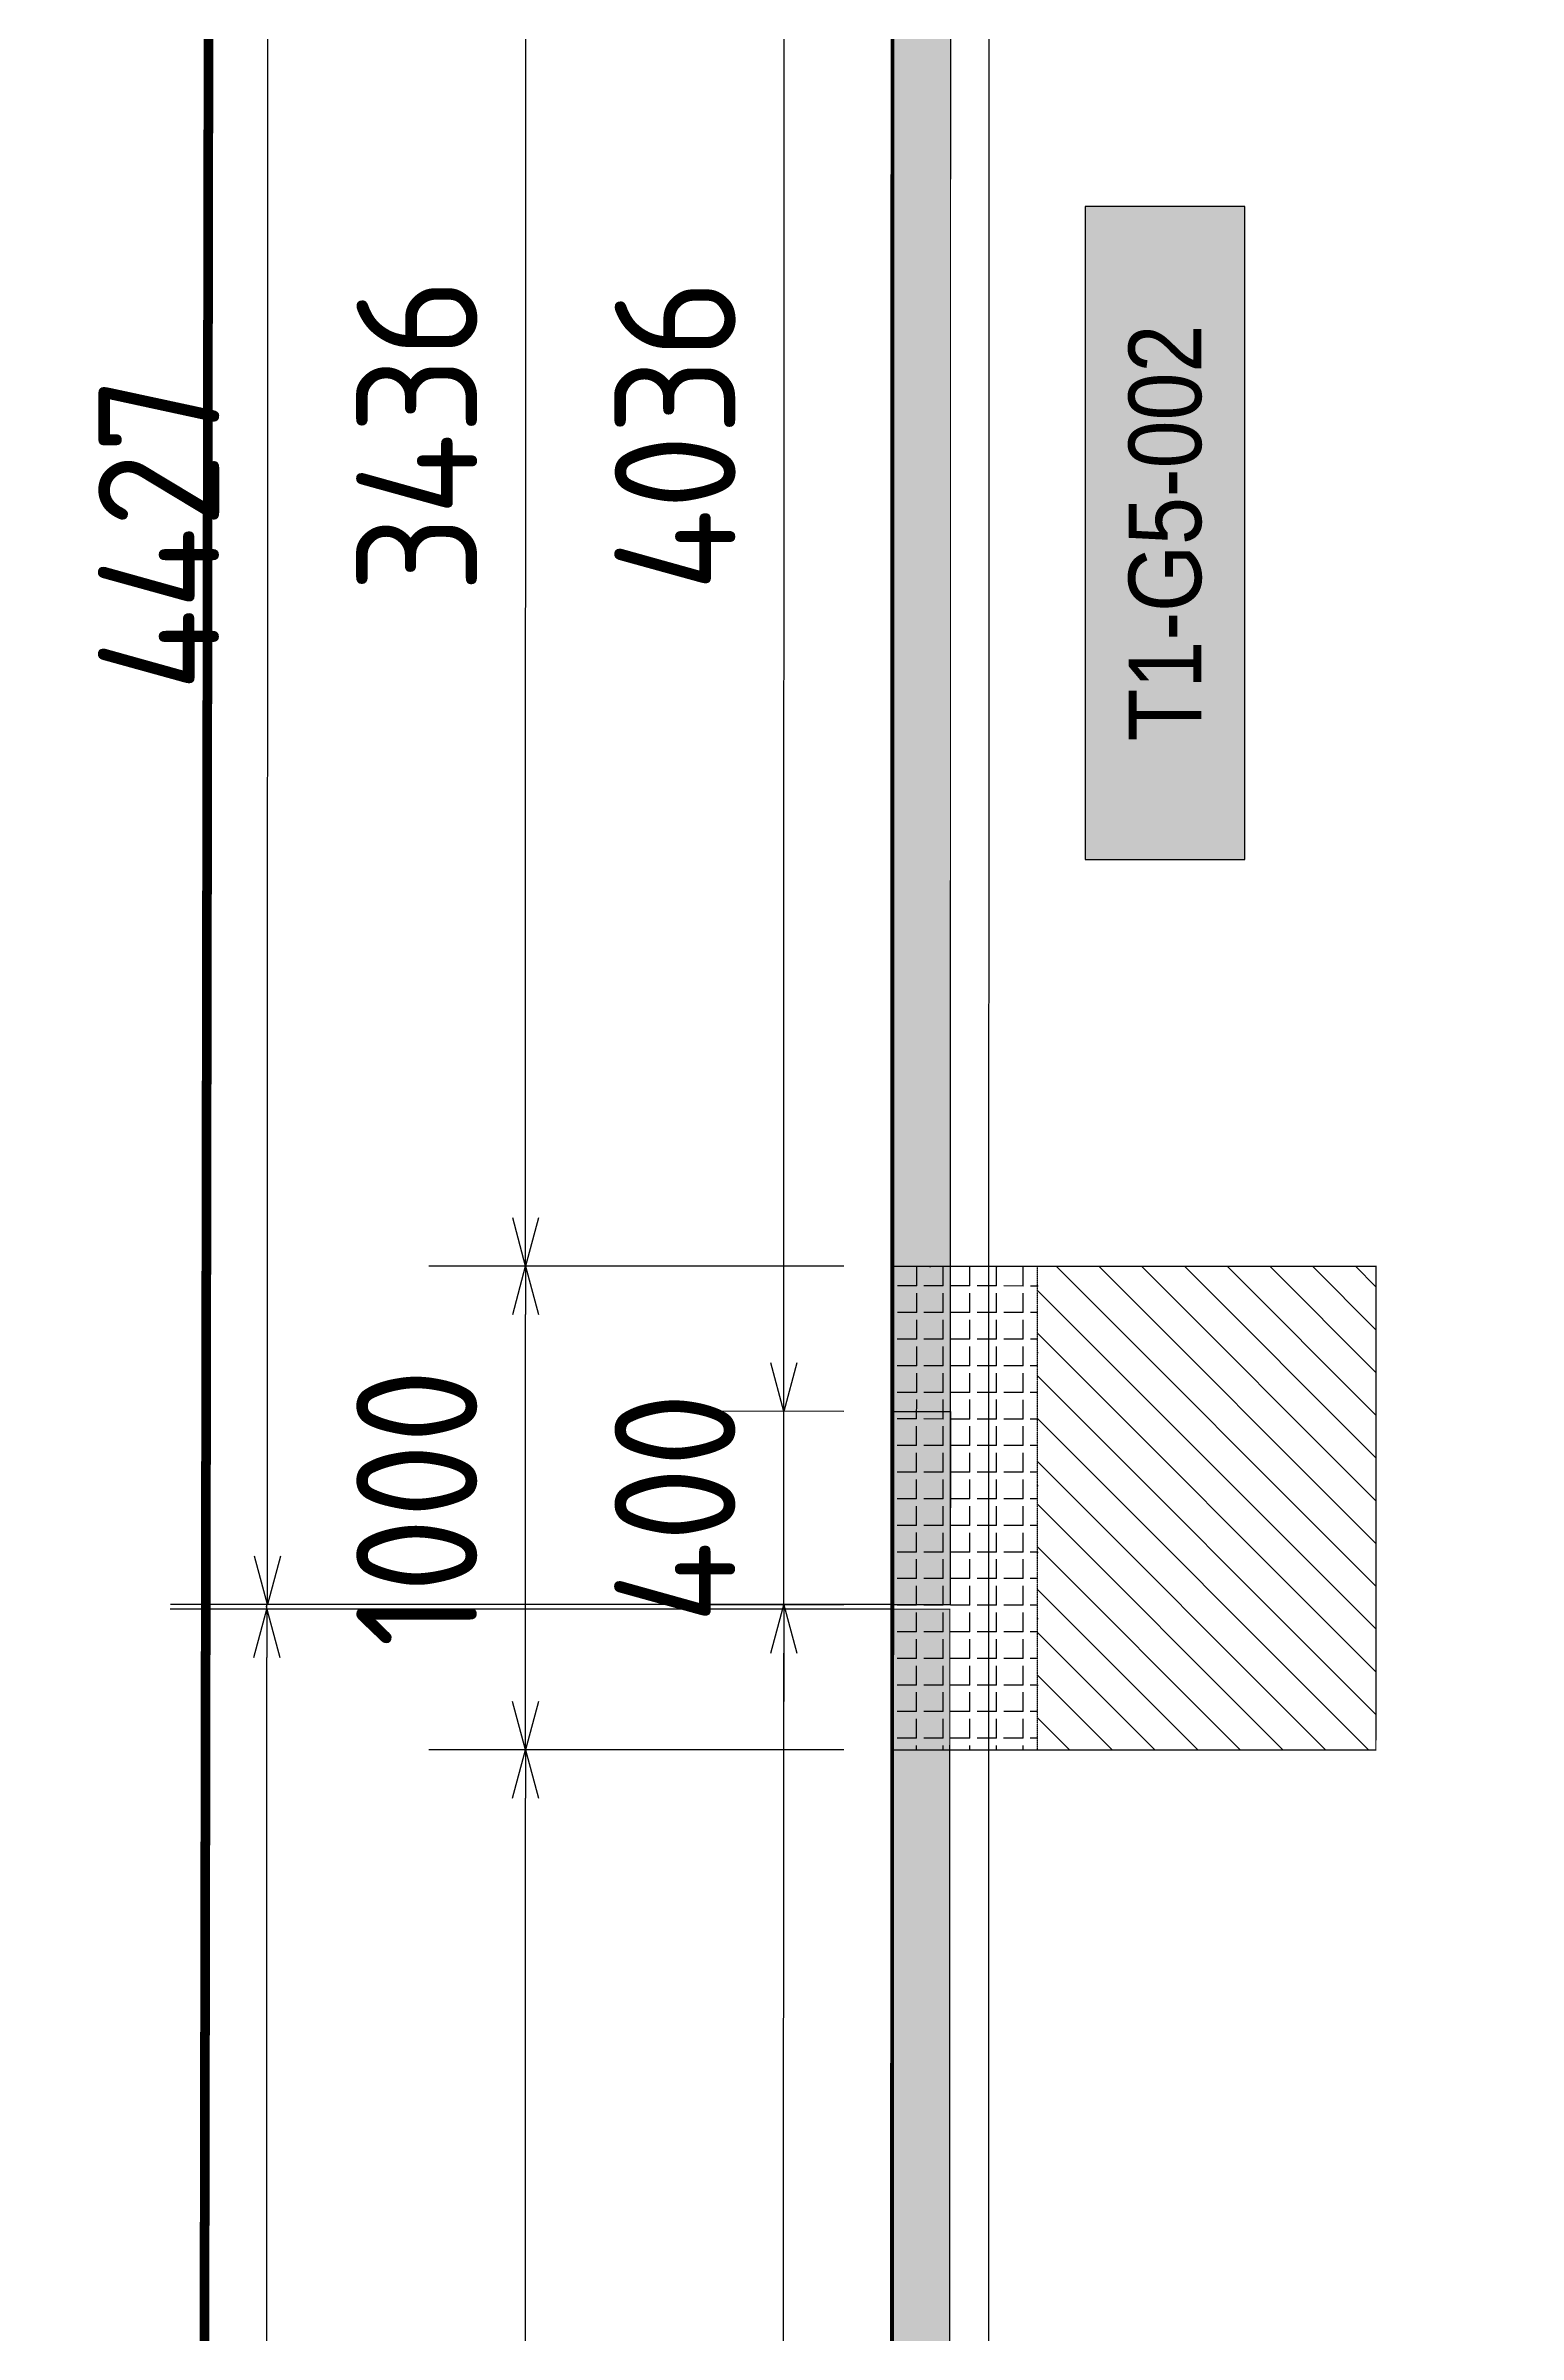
# Model space of a CAD drawing. Header units: centimetres. Extents: x -6122352 to 4157695, y -1694241 to 1947892.
# Drawn here: x 27705 to 30750, y -167447 to -162716 of the extents above; entities that cross this region are included whole.
import ezdxf
from ezdxf.enums import TextEntityAlignment as Align

# ---------------------------------------------------------------- set-up
doc = ezdxf.new("R2010")
doc.units = ezdxf.units.CM
doc.header["$MEASUREMENT"] = 0
doc.header["$PDMODE"] = 66
doc.header["$PDSIZE"] = 100
doc.linetypes.add('DASHED2', pattern=[0.375, 0.25, -0.125])
doc.layers.add('23585-XR-AR-DAMAC PLOT LIMITS$0$1-End units', color=7, linetype='Continuous', lineweight=5, true_color=0xf8991e)
doc.layers.add('23585-XR-AR-DAMAC PLOT LIMITS$0$1-Open Space', color=7, linetype='Continuous', lineweight=5, true_color=0x90cf5a)
for name, color, linetype in [('@MI-MEP', 7, 'Continuous'), ('@MI-REF LAYER', 7, 'Continuous'), ('@MI-TYPE-01', 30, 'Continuous'), ('PANEL-TAGS', 7, 'Continuous')]:
    doc.layers.add(name, color=color, linetype=linetype)
doc.layers.add('A-ANNO-TEXT', color=3, linetype='Continuous', lineweight=25)
doc.styles.add('PANELTAG_STYLE', font='arial.ttf')
doc.styles.add('Schueco-BEMSTIL', font='isocpeur.ttf', dxfattribs={"width": 0.9})
doc.dimstyles.new('MI- JWC-TXT-2.5 MM', dxfattribs={"dimscale": 1.5, "dimtxt": 2.5, "dimasz": 1, "dimexe": 2, "dimexo": 1, "dimgap": 1, "dimtad": 1, "dimdec": 0, "dimdsep": 46, "dimtxsty": 'Schueco-BEMSTIL', "dimblk": 'OPEN30', "dimcen": 0, "dimdle": 2, "dimclrd": 140, "dimclre": 8, "dimclrt": 40, "dimadec": 0, "dimazin": 2, "dimtfac": 1, "dimtdec": 0, "dimtix": 1, "dimtmove": 2, "dimatfit": 3, "dimldrblk": 'OPEN', "dimfxl": 2, "dimlwd": -1, "dimlwe": -1, "dimarcsym": 0})

# ---------------------------------------------------------------- blocks, each defined once
blk = doc.blocks.new('23585-XR-AR-BOUNDARY WALLS AND SETBACKS')
at = {"layer": '@MI-TYPE-01'}
blk.add_lwpolyline([(496522.9014, 2768816.896), (496540.5227, 2768800.7499), (496546.5698, 2768807.3495), (496548.6301, 2768809.5979)], dxfattribs=at)
blk.add_lwpolyline([(496522.7663, 2768816.7485), (496540.535, 2768800.4673), (496546.7172, 2768807.2143), (496548.6424, 2768809.3153), (496567.8869, 2768791.6811, -0.000695), (496567.9855, 2768791.862)], format="xyb", dxfattribs=at)
blk = doc.blocks.new('A$C9d9485f6')
at = {"layer": 'A-ANNO-TEXT', "rotation": 312.4881850805905}
blk.add_blockref('23585-XR-AR-BOUNDARY WALLS AND SETBACKS', (-2377088.5348, -1504219.2521), dxfattribs=at)
blk = doc.blocks.new('23585-XR-AR-DAMAC PLOT LIMITS')
at = {"layer": '23585-XR-AR-DAMAC PLOT LIMITS$0$1-End units', "color": 251, "true_color": 0x636466}
blk.add_lwpolyline([(496546.6435, 2768807.2819), (496540.4613, 2768800.5349), (496522.7663, 2768816.7485), (496528.9495, 2768823.4969)], close=True, dxfattribs=at)
at = {"layer": '23585-XR-AR-DAMAC PLOT LIMITS$0$1-Open Space', "color": 251, "true_color": 0x636466}
blk.add_lwpolyline([(496546.6435, 2768807.2819), (496548.5687, 2768809.3829), (496567.8869, 2768791.6811), (496567.4747, 2768790.9189), (496561.8047, 2768789.0107, 0.008585), (496545.5431, 2768796.2463), (496542.7337, 2768797.4295, 0.002468), (496538.0041, 2768799.3807, 0.002036), (496526.7415, 2768803.9017), (496528.9801, 2768809.5705), (496523.3059, 2768811.8093), (496521.0673, 2768806.1393), (496521.0575, 2768806.1431), (496519.4407, 2768813.1193), (496522.7663, 2768816.7485), (496540.4613, 2768800.5349)], format="xyb", close=True, dxfattribs=at)
blk = doc.blocks.new('A$Cf093b529')
at = {"layer": 'A-ANNO-TEXT'}
blk.add_blockref('23585-XR-AR-DAMAC PLOT LIMITS', (-495391.9901, -2768603.4419), dxfattribs=at)
blk = doc.blocks.new('A$C0a111004')
at = {"color": 1, "true_color": 0xeb0000, "const_width": 0.008}
blk.add_lwpolyline([(18.3021, 0.0001), (21.1518, 0), (30.3028, 0), (30.3027, -23.9999), (21.1499, -24), (15.1498, -23.9999), (9.1499, -23.9998), (-0.0001, -23.9999), (0, 0), (9.1501, 0.0001), (15.1501, 0.0001)], close=True, dxfattribs=at)
blk = doc.blocks.new('A$Cd3abcad4')
at = {"color": 1, "true_color": 0xeb0000, "const_width": 0.008}
blk.add_lwpolyline([(18.3021, 0.0001), (21.1518, 0), (30.3028, 0), (30.3027, -23.9999), (21.1499, -24), (15.1498, -23.9999), (9.1499, -23.9998), (-0.0001, -23.9999), (0, 0), (9.1501, 0.0001), (15.1501, 0.0001)], close=True, dxfattribs=at)
blk = doc.blocks.new('RCC COPING')
at = {"layer": '@MI-TYPE-01', "transparency": 33554679}
h = blk.add_hatch(color=8, dxfattribs=at)
h.dxf.hatch_style = 1
h.paths.add_polyline_path([(60, 200), (-60, 200), (-60, -200), (60, -200)])
at = {"layer": '@MI-TYPE-01', "color": 30}
blk.add_lwpolyline([(-60, 200), (60, 200), (60, -200), (-60, -200)], close=True, dxfattribs=at)
blk = doc.blocks.new('_Open30')
at = {"color": 0, "linetype": 'ByBlock', "lineweight": -2}
for p, q in [((-1, 0.268), (0, 0)), ((0, 0), (-1, -0.268)), ((0, 0), (-1, 0))]:
    blk.add_line(p, q, dxfattribs=at)
blk = doc.blocks.new('*D1080')
at = {"layer": '@MI-TYPE-01', "color": 8, "transparency": 16777216}
for p, q in [((29355.3, -165939.4), (29030.9, -165939.3)), ((29354.5, -169975.4), (29030.2, -169975.3))]:
    blk.add_line(p, q, dxfattribs=at)
at = {"layer": '@MI-TYPE-01', "color": 140, "transparency": 16777216}
blk.add_line((29230.2, -169875.4), (29230.9, -166039.4), dxfattribs=at)
at = {"layer": 'Defpoints', "color": 0, "transparency": 16777216}
for p in [(29230.9, -165939.4), (29455.3, -165939.4), (29454.5, -169975.4)]:
    blk.add_point(p, dxfattribs=at)
at = {"layer": '@MI-TYPE-01', "color": 140, "transparency": 16777216, "xscale": 100, "yscale": 100, "zscale": 100}
for p, rotation in [((29230.9, -165939.4), 89.98984397145429), ((29230.2, -169975.4), 269.9898439714543)]:
    blk.add_blockref('_Open30', p, dxfattribs=dict(at, rotation=rotation))
at = {"layer": '@MI-TYPE-01', "color": 40, "transparency": 16777216, "insert": (29005.5, -167957.3), "char_height": 250, "attachment_point": 5, "rotation": 89.9898, "style": 'Schueco-BEMSTIL'}
blk.add_mtext('4036', dxfattribs=at)
blk = doc.blocks.new('_Open')
at = {"color": 0, "linetype": 'ByBlock', "lineweight": -2}
for p, q in [((-1, 0.2), (0, 0)), ((-1, -0.2), (0, 0)), ((0, 0), (-1, 0))]:
    blk.add_line(p, q, dxfattribs=at)
blk = doc.blocks.new('*D1081')
at = {"layer": '@MI-TYPE-01', "color": 140, "transparency": 16777216}
for p, q in [((29231, -165439.4), (29231, -165339.4)), ((29230.9, -165939.4), (29230.9, -165539.4)), ((29230.9, -166039.4), (29230.8, -166139.4))]:
    blk.add_line(p, q, dxfattribs=at)
at = {"layer": '@MI-TYPE-01', "color": 8, "transparency": 16777216}
for p, q in [((29355.3, -165539.4), (29030.9, -165539.3)), ((29355.3, -165939.4), (29030.9, -165939.3))]:
    blk.add_line(p, q, dxfattribs=at)
at = {"layer": 'Defpoints', "color": 0, "transparency": 16777216}
for p in [(29230.9, -165539.4), (29455.3, -165539.4), (29455.3, -165939.4)]:
    blk.add_point(p, dxfattribs=at)
at = {"layer": '@MI-TYPE-01', "color": 140, "transparency": 16777216, "xscale": 100, "yscale": 100, "zscale": 100}
for p, rotation in [((29230.9, -165539.4), 269.9898439714543), ((29230.9, -165939.4), 89.98984397145429)]:
    blk.add_blockref('_Open30', p, dxfattribs=dict(at, rotation=rotation))
at = {"layer": '@MI-TYPE-01', "color": 40, "transparency": 16777216, "insert": (29005.9, -165739.3), "char_height": 250, "attachment_point": 5, "rotation": 89.9898, "style": 'Schueco-BEMSTIL'}
blk.add_mtext('400', dxfattribs=at)
blk = doc.blocks.new('*D1082')
at = {"layer": '@MI-TYPE-01', "color": 8, "transparency": 16777216}
for p, q in [((29356, -161503.4), (29031.7, -161503.3)), ((29355.3, -165539.4), (29030.9, -165539.3))]:
    blk.add_line(p, q, dxfattribs=at)
at = {"layer": '@MI-TYPE-01', "color": 140, "transparency": 16777216}
blk.add_line((29231, -165439.4), (29231.6, -161603.4), dxfattribs=at)
at = {"layer": 'Defpoints', "color": 0, "transparency": 16777216}
for p in [(29231.7, -161503.4), (29456, -161503.4), (29455.3, -165539.4)]:
    blk.add_point(p, dxfattribs=at)
at = {"layer": '@MI-TYPE-01', "color": 140, "transparency": 16777216, "xscale": 100, "yscale": 100, "zscale": 100}
for p, rotation in [((29231.7, -161503.4), 89.98984397145429), ((29230.9, -165539.4), 269.9898439714543)]:
    blk.add_blockref('_Open30', p, dxfattribs=dict(at, rotation=rotation))
at = {"layer": '@MI-TYPE-01', "color": 40, "transparency": 16777216, "insert": (29006.3, -163521.3), "char_height": 250, "attachment_point": 5, "rotation": 89.9898, "style": 'Schueco-BEMSTIL'}
blk.add_mtext('4036', dxfattribs=at)
blk = doc.blocks.new('T1-FOOTING')
at = {"transparency": 33554679}
h = blk.add_hatch(dxfattribs=at)
h.set_pattern_fill('ANGLE', color=256, scale=500)
h.set_pattern_definition([(0, (0, 0), (0, 137.5), [100, -37.5]), (90, (0, 0), (-137.5, 8e-15), [100, -37.5])])
h.paths.add_polyline_path([(-500, -300), (500, -300), (500, 0), (-500, 0)])
h.paths.add_polyline_path([(-499.75, -299.75), (499.75, -299.75), (499.75, -0.25), (-499.75, -0.25)], flags=16)
h = blk.add_hatch(dxfattribs=at)
h.set_pattern_fill('ANGLE', color=8, scale=200)
h.set_pattern_definition([(0, (0, 0), (0, 55), [40, -15]), (90, (0, 0), (-55, 3e-15), [40, -15])])
h.paths.add_polyline_path([(500, -300), (500, 0), (-500, 0), (-500, -300)])
h = blk.add_hatch(dxfattribs=at)
h.set_pattern_fill('ANSI31', color=8, scale=500)
h.paths.add_polyline_path([(500, -1000), (500, -300), (-500, -300), (-500, -1000)])
at = {"layer": '@MI-TYPE-01', "color": 240, "linetype": 'DASHED2', "true_color": 0xed1f24}
blk.add_line((-500, -300), (500, -300), dxfattribs=at)
at = {"layer": '@MI-TYPE-01', "color": 240, "true_color": 0xed1f24, "const_width": 2.5}
blk.add_lwpolyline([(-500, 0), (500, 0), (500, -1000), (-500, -1000)], close=True, dxfattribs=at)
blk = doc.blocks.new('*D1089')
at = {"layer": '@MI-TYPE-01', "color": 8, "transparency": 16777216}
for p, q in [((29355.2, -166239.4), (28497, -166239.2)), ((29354.6, -169675.4), (28496.4, -169675.2))]:
    blk.add_line(p, q, dxfattribs=at)
at = {"layer": '@MI-TYPE-01', "color": 140, "transparency": 16777216}
blk.add_line((28696.5, -169575.3), (28697, -166339.3), dxfattribs=at)
at = {"layer": 'Defpoints', "color": 0, "transparency": 16777216}
for p in [(28697, -166239.3), (29455.2, -166239.4), (29454.6, -169675.4)]:
    blk.add_point(p, dxfattribs=at)
at = {"layer": '@MI-TYPE-01', "color": 140, "transparency": 16777216, "xscale": 100, "yscale": 100, "zscale": 100}
for p, rotation in [((28697, -166239.3), 89.98984397145429), ((28696.4, -169675.3), 269.9898439714543)]:
    blk.add_blockref('_Open30', p, dxfattribs=dict(at, rotation=rotation))
at = {"layer": '@MI-TYPE-01', "color": 40, "transparency": 16777216, "insert": (28471.7, -167957.2), "char_height": 250, "attachment_point": 5, "rotation": 89.9898, "style": 'Schueco-BEMSTIL'}
blk.add_mtext('3436', dxfattribs=at)
blk = doc.blocks.new('*D1090')
at = {"layer": '@MI-TYPE-01', "color": 8, "transparency": 16777216}
for p, q in [((29355.4, -165239.4), (28497.2, -165239.2)), ((29355.2, -166239.4), (28497, -166239.2))]:
    blk.add_line(p, q, dxfattribs=at)
at = {"layer": '@MI-TYPE-01', "color": 140, "transparency": 16777216}
blk.add_line((28697.1, -166139.3), (28697.2, -165339.3), dxfattribs=at)
at = {"layer": 'Defpoints', "color": 0, "transparency": 16777216}
for p in [(28697.2, -165239.3), (29455.4, -165239.4), (29455.2, -166239.4)]:
    blk.add_point(p, dxfattribs=at)
at = {"layer": '@MI-TYPE-01', "color": 140, "transparency": 16777216, "xscale": 100, "yscale": 100, "zscale": 100}
for p, rotation in [((28697.2, -165239.3), 89.98984397145429), ((28697, -166239.3), 269.9898439714543)]:
    blk.add_blockref('_Open30', p, dxfattribs=dict(at, rotation=rotation))
at = {"layer": '@MI-TYPE-01', "color": 40, "transparency": 16777216, "insert": (28472.1, -165739.2), "char_height": 250, "attachment_point": 5, "rotation": 89.9898, "style": 'Schueco-BEMSTIL'}
blk.add_mtext('1000', dxfattribs=at)
blk = doc.blocks.new('*D1091')
at = {"layer": '@MI-TYPE-01', "color": 8, "transparency": 16777216}
for p, q in [((29356, -161803.4), (28497.8, -161803.2)), ((29355.4, -165239.4), (28497.2, -165239.2))]:
    blk.add_line(p, q, dxfattribs=at)
at = {"layer": '@MI-TYPE-01', "color": 140, "transparency": 16777216}
blk.add_line((28697.2, -165139.3), (28697.8, -161903.3), dxfattribs=at)
at = {"layer": 'Defpoints', "color": 0, "transparency": 16777216}
for p in [(28697.8, -161803.3), (29456, -161803.4), (29455.4, -165239.4)]:
    blk.add_point(p, dxfattribs=at)
at = {"layer": '@MI-TYPE-01', "color": 140, "transparency": 16777216, "xscale": 100, "yscale": 100, "zscale": 100}
for p, rotation in [((28697.8, -161803.3), 89.98984397145429), ((28697.2, -165239.3), 269.9898439714543)]:
    blk.add_blockref('_Open30', p, dxfattribs=dict(at, rotation=rotation))
at = {"layer": '@MI-TYPE-01', "color": 40, "transparency": 16777216, "insert": (28472.5, -163521.2), "char_height": 250, "attachment_point": 5, "rotation": 89.9898, "style": 'Schueco-BEMSTIL'}
blk.add_mtext('3436', dxfattribs=at)
blk = doc.blocks.new('*D1096')
at = {"layer": '@MI-TYPE-01', "color": 8, "transparency": 16777216}
for p, q in [((29354.2, -165948.4), (27962.1, -165948.1)), ((29354.5, -170375.6), (27961.4, -170375.4))]:
    blk.add_line(p, q, dxfattribs=at)
at = {"layer": '@MI-TYPE-01', "color": 140, "transparency": 16777216}
blk.add_line((28161.4, -170275.4), (28162.1, -166048.2), dxfattribs=at)
at = {"layer": 'Defpoints', "color": 0, "transparency": 16777216}
for p in [(28162.1, -165948.2), (29454.2, -165948.4), (29454.5, -170375.6)]:
    blk.add_point(p, dxfattribs=at)
at = {"layer": '@MI-TYPE-01', "color": 140, "transparency": 16777216, "xscale": 100, "yscale": 100, "zscale": 100}
for p, rotation in [((28162.1, -165948.2), 89.98984397145429), ((28161.4, -170375.4), 269.9898439714543)]:
    blk.add_blockref('_Open30', p, dxfattribs=dict(at, rotation=rotation))
at = {"layer": '@MI-TYPE-01', "color": 40, "transparency": 16777216, "insert": (27936.7, -168161.8), "char_height": 250, "attachment_point": 5, "rotation": 89.9898, "style": 'Schueco-BEMSTIL'}
blk.add_mtext('4427', dxfattribs=at)
blk = doc.blocks.new('*D1097')
at = {"layer": '@MI-TYPE-01', "color": 8, "transparency": 16777216}
for p, q in [((29356, -161512.4), (27964, -161512.1)), ((29355.3, -165939), (27963.2, -165938.8))]:
    blk.add_line(p, q, dxfattribs=at)
at = {"layer": '@MI-TYPE-01', "color": 140, "transparency": 16777216}
blk.add_line((28163.2, -165838.8), (28164, -161612.2), dxfattribs=at)
at = {"layer": 'Defpoints', "color": 0, "transparency": 16777216}
for p in [(28164, -161512.2), (29456, -161512.4), (29455.3, -165939)]:
    blk.add_point(p, dxfattribs=at)
at = {"layer": '@MI-TYPE-01', "color": 140, "transparency": 16777216, "xscale": 100, "yscale": 100, "zscale": 100}
for p, rotation in [((28164, -161512.2), 89.98984397145429), ((28163.2, -165938.8), 269.9898439714543)]:
    blk.add_blockref('_Open30', p, dxfattribs=dict(at, rotation=rotation))
at = {"layer": '@MI-TYPE-01', "color": 40, "transparency": 16777216, "insert": (27938.6, -163725.5), "char_height": 250, "attachment_point": 5, "rotation": 89.9898, "style": 'Schueco-BEMSTIL'}
blk.add_mtext('4427', dxfattribs=at)
blk = doc.blocks.new('*D3568')
at = {"layer": '@MI-TYPE-01', "color": 8, "transparency": 16777216}
for p, q in [((29454.3, -165939), (28160.1, -165938.8)), ((29453.2, -165948.4), (28160.1, -165948.2))]:
    blk.add_line(p, q, dxfattribs=at)
at = {"layer": '@MI-TYPE-01', "color": 140, "transparency": 16777216}
blk.add_line((28162.1, -165947.2), (28162.1, -165939.8), dxfattribs=at)
at = {"layer": 'Defpoints', "color": 0, "transparency": 16777216}
for p in [(28162.1, -165938.8), (29454.2, -165948.4), (29455.3, -165939)]:
    blk.add_point(p, dxfattribs=at)
at = {"layer": '@MI-TYPE-01', "color": 140, "transparency": 16777216}
for p, rotation in [((28162.1, -165938.8), 89.98984397145429), ((28162.1, -165948.2), 269.9898439714543)]:
    blk.add_blockref('_Open30', p, dxfattribs=dict(at, rotation=rotation))
at = {"layer": '@MI-TYPE-01', "color": 40, "transparency": 16777216, "insert": (28159.9, -165943.5), "char_height": 2.5, "attachment_point": 5, "rotation": 89.9898, "style": 'Schueco-BEMSTIL'}
blk.add_mtext('9', dxfattribs=at)
blk = doc.blocks.new('PANELTAG')
at = {"layer": 'PANEL-TAGS', "color": 1}
blk.add_lwpolyline([(-13.5, -3.3), (13.5, -3.3), (13.5, 3.3), (-13.5, 3.3)], close=True, dxfattribs=at)
at = {"layer": 'PANEL-TAGS', "color": 40, "true_color": 0xffd700}
blk.add_solid([(-13.5, -3.3), (13.5, -3.3), (-13.5, 3.3), (13.5, 3.3)], dxfattribs=at)
at = {"layer": 'PANEL-TAGS', "color": 5, "style": 'PANELTAG_STYLE', "width": 0.85}
blk.add_attdef('TAGNO', text='', height=3, dxfattribs=at).set_placement((0, 0), align=Align.MIDDLE)

msp = doc.modelspace()

# ---------------------------------------------------------------- hatches: boundary and pattern name
at = {"layer": '@MI-TYPE-01'}
h = msp.add_hatch(color=256, dxfattribs=at)
h.dxf.hatch_style = 1
h.paths.add_polyline_path([(29452.62035, -174812.72166), (29453.40506, -170385.72173), (29573.40506, -170385.743), (29572.62035, -174812.74293)])
h.paths.add_polyline_path([(29453.40689, -170375.39782), (29454.1916, -165948.39789), (29574.1916, -165948.41916), (29573.40689, -170375.41909)])
h.paths.add_polyline_path([(29455.25469, -165939.39808), (29456.0394, -161512.39815), (29576.0394, -161512.41942), (29575.25469, -165939.41935)])
h.paths.add_polyline_path([(29454.97951, -161503.39796), (29455.85002, -156597.65092), (29575.85002, -156597.67219), (29574.97951, -161503.41923)])

# ---------------------------------------------------------------- linework, layer by layer
at = {"layer": '@MI-REF LAYER', "color": 1, "const_width": 20}
msp.add_lwpolyline([(29252.63035, -150873.14512), (28056.17481, -154308.95485), (28032.93905, -167566.72787), (27634.65186, -167569.12582), (28032.93905, -167566.72787), (28050.89719, -170783.47451), (29553.70279, -174613.74142)], dxfattribs=at)
at = {"layer": '@MI-TYPE-01', "const_width": 2.5}
for points in [[(29455.25469, -165939.39808), (29456.0394, -161512.39815), (29576.0394, -161512.41942), (29575.25469, -165939.41935)], [(29453.40689, -170375.39782), (29454.1916, -165948.39789), (29574.1916, -165948.41916), (29573.40689, -170375.41909)]]:
    msp.add_lwpolyline(points, close=True, dxfattribs=at)

# ---------------------------------------------------------------- block references
at = {"layer": '@MI-MEP', "color": 10, "xscale": 1000, "yscale": 1000, "zscale": 1000, "rotation": 179.9901263953543}
msp.add_blockref('A$C0a111004', (59756.31336, -174758.47773), dxfattribs=at)
at = {"layer": '@MI-REF LAYER', "xscale": 1000, "yscale": 1000, "zscale": 1000}
msp.add_blockref('A$C9d9485f6', (-23958.95046, 48155.57226), dxfattribs=at)
at = {"layer": '@MI-REF LAYER', "xscale": 1000, "yscale": 1000, "zscale": 1000, "rotation": 312.4882903633292}
msp.add_blockref('A$Cf093b529', (-891608.73293, 539022.72011), dxfattribs=at)
at = {"layer": '@MI-REF LAYER', "color": 10, "xscale": 1000, "yscale": 1000, "zscale": 1000, "rotation": 179.9893265042863}
msp.add_blockref('A$Cd3abcad4', (59756.31341, -174758.07874), dxfattribs=at)
at = {"layer": '@MI-TYPE-01'}
for name, p, rotation in [('T1-FOOTING', (29455.29014, -165739.39808), 89.98984397145428), ('RCC COPING', (29515.29014, -165739.40872), 359.9898439714728)]:
    msp.add_blockref(name, p, dxfattribs=dict(at, rotation=rotation))
at = {"layer": 'PANEL-TAGS'}
ref = msp.add_blockref('PANELTAG', (30018.98025, -163723.28253), dxfattribs=dict(at, xscale=50.00000000000001, yscale=50.00000000000001, zscale=50.00000000000001, rotation=90.00000000000001))
ref.add_attrib('TAGNO', 'T1-G5-002', dxfattribs={"color": 5, "height": 150, "rotation": 90, "style": 'PANELTAG_STYLE', "width": 0.85}).set_placement((30018.98025, -163723.28253), align=Align.MIDDLE_CENTER)

# ---------------------------------------------------------------- dimensions: what is measured, and where the dimension line sits
at = {"layer": '@MI-TYPE-01'}
for base, p1, p2, picture, middle in [((28163.98657, -161512.16913), (29455.25475, -165939.04468), (29456.0394, -161512.39815), '*D1097', (27938.59425, -163725.45251)), ((29231.65611, -161503.35838), (29455.32559, -165539.39809), (29456.041, -161503.39815), '*D1082', (29006.29841, -163521.31846)), ((28697.83027, -161803.26376), (29455.37877, -165239.39809), (29455.98782, -161803.39814), '*D1091', (28472.52575, -163521.22385)), ((28697.22122, -165239.2637), (29455.20151, -166239.39808), (29455.37877, -165239.39809), '*D1090', (28472.1326, -165739.22381)), ((29230.94071, -165539.35831), (29455.25469, -165939.39808), (29455.32559, -165539.39809), '*D1081', (29005.90526, -165739.31843)), ((28162.13878, -165948.16887), (29454.46834, -170375.64526), (29454.1916, -165948.39789), '*D1096', (27936.7464, -168161.75258)), ((29230.8698, -165939.35831), (29454.53928, -169975.39802), (29455.25469, -165939.39808), '*D1080', (29005.51211, -167957.31839)), ((28697.04397, -166239.26369), (29454.59246, -169675.39802), (29455.20151, -166239.39808), '*D1089', (28471.73944, -167957.22378))]:
    dim = msp.add_linear_dim(base=base, p1=p1, p2=p2, angle=89.98984397, dimstyle='MI- JWC-TXT-2.5 MM', dxfattribs=at)
    dim.commit()
    dim.dimension.update_dxf_attribs({"geometry": picture, "text_midpoint": middle})
at = {"layer": '@MI-TYPE-01', "color": 94}
dim = msp.add_linear_dim(base=(28162.14044, -165938.81547), p1=(29454.1916, -165948.39789), p2=(29455.25475, -165939.04468), angle=89.98984397, dimstyle='MI- JWC-TXT-2.5 MM', dxfattribs=at)
dim.commit()
dim.dimension.update_dxf_attribs({"geometry": '*D3568', "text_midpoint": (28159.88961, -165943.49177)})

doc.saveas('drawing.dxf')
